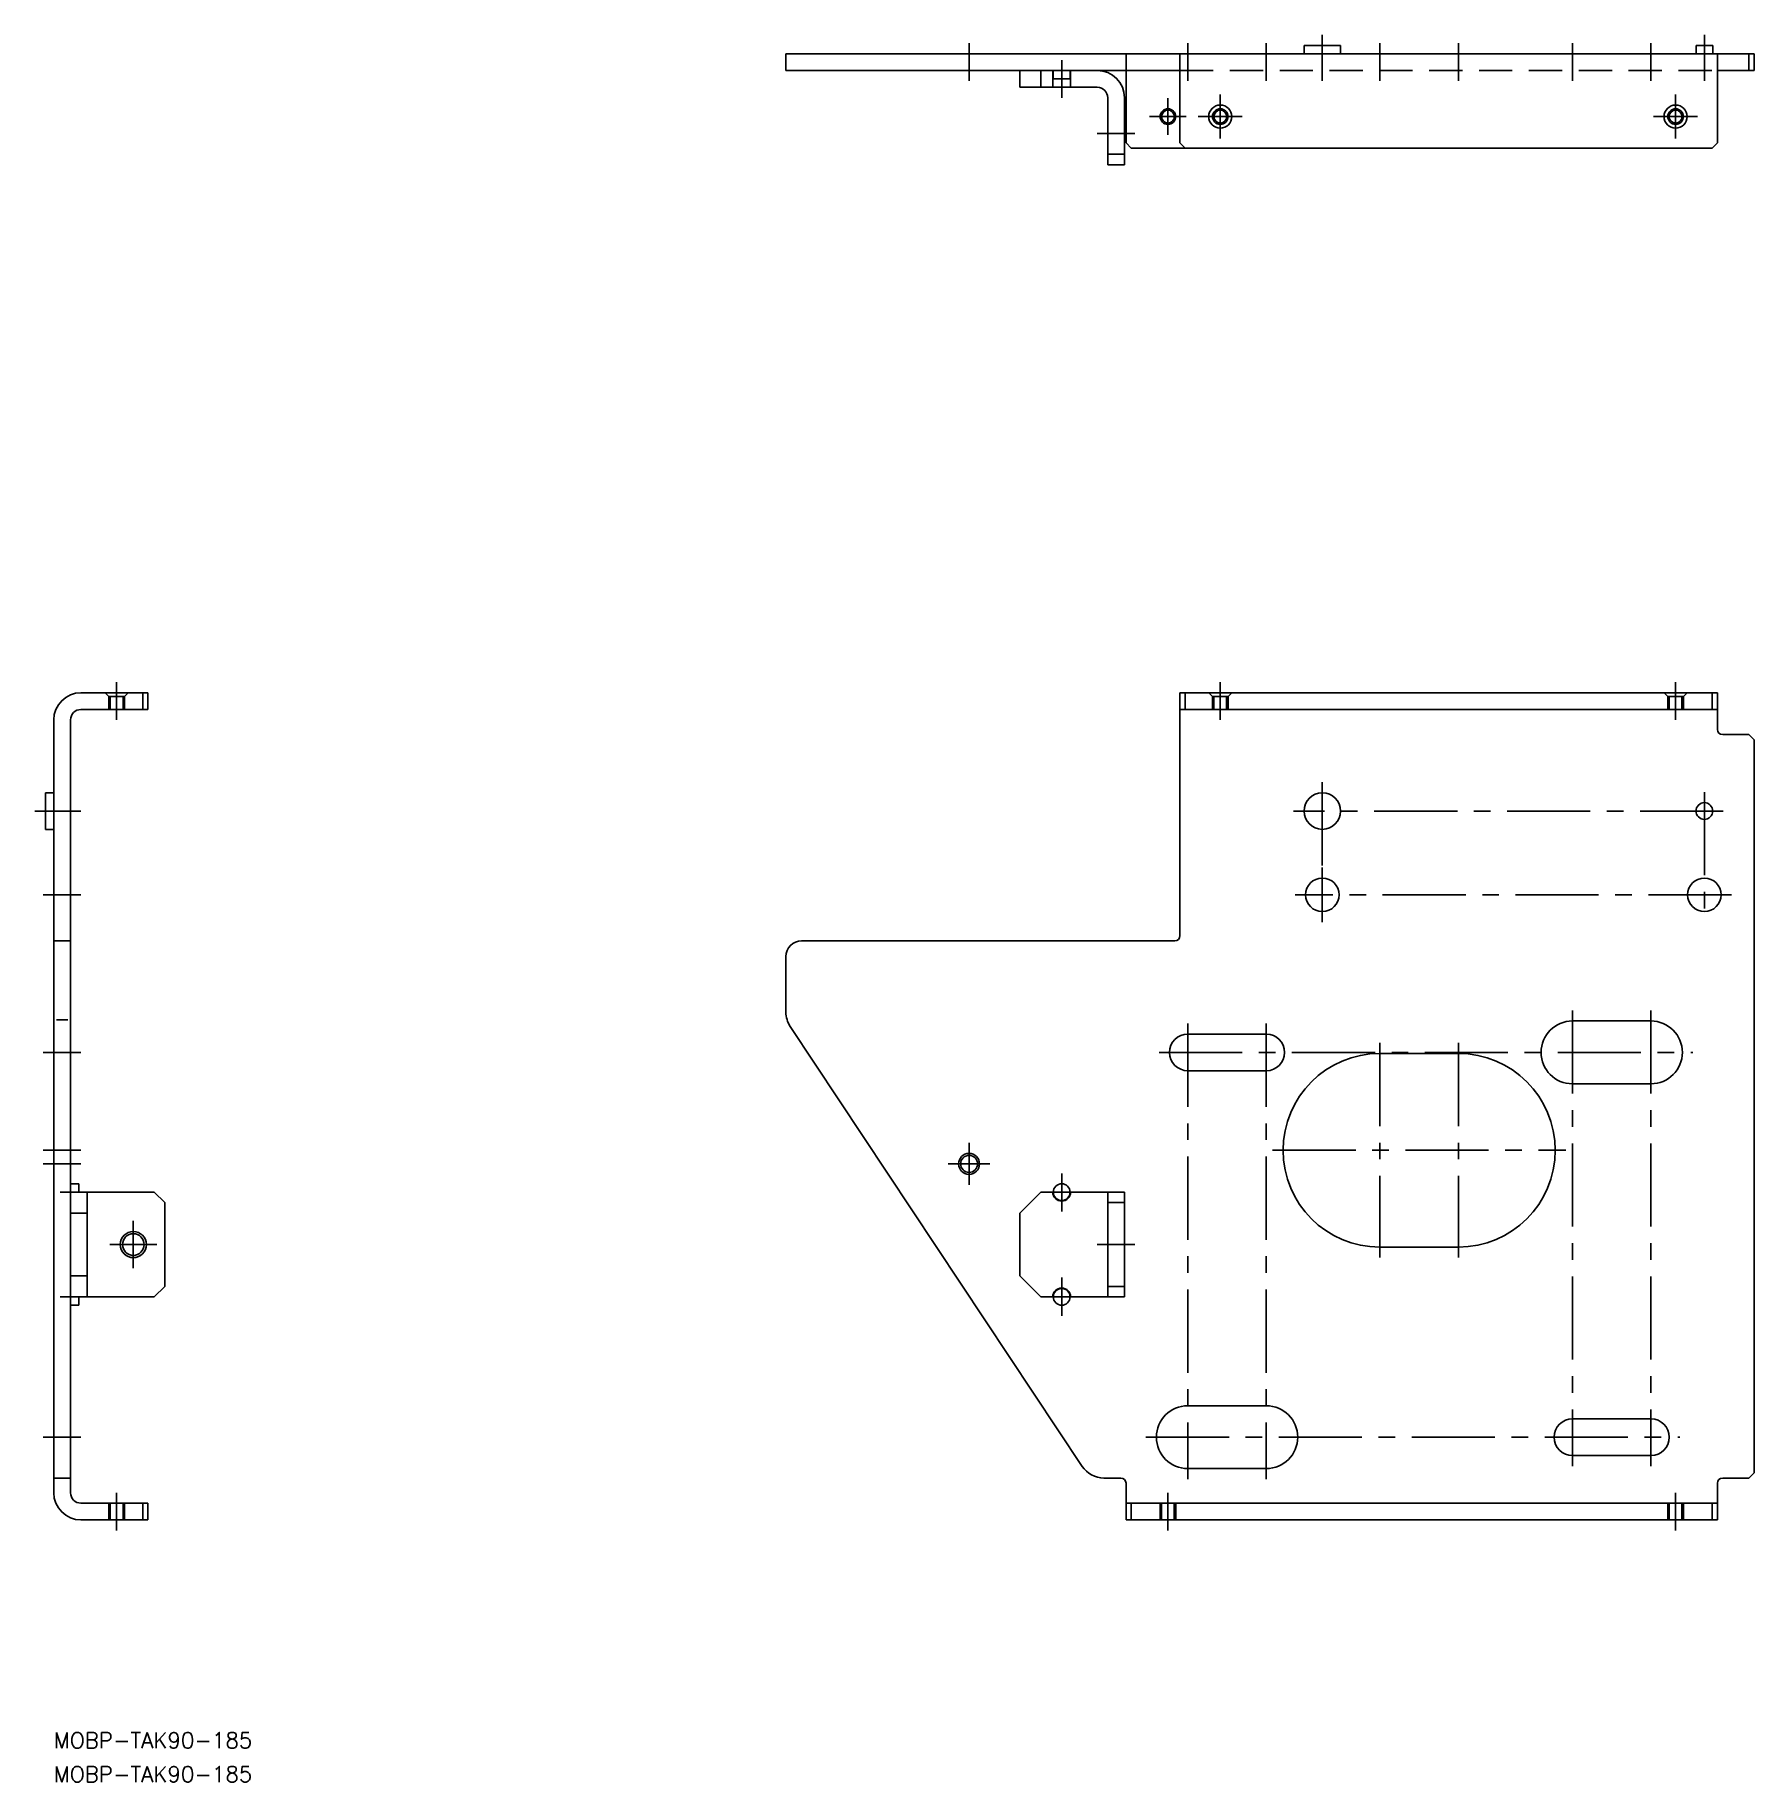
# Model space of a CAD drawing. Extents: x -4 to 325, y -9 to 324.
import ezdxf

# ---------------------------------------------------------------- set-up
doc = ezdxf.new("R2010")
doc.units = 0
doc.header["$LTSCALE"] = 0.5
doc.linetypes.add('CENTER', pattern=[50.8, 31.75, -6.35, 6.35, -6.35])
doc.linetypes.add('DASHED', pattern=[19.05, 12.7, -6.35])
doc.layers.get('0').update_dxf_attribs({"linetype": 'CONTINUOUS'})
doc.layers.add('CENTER', color=1, linetype='CENTER')
doc.styles.get("Standard").update_dxf_attribs({"font": 'txt.shx', "height": 3, "bigfont": 'bigfont.shx'})

# ---------------------------------------------------------------- blocks, each defined once
blk = doc.blocks.new('*U71')
at = {"color": 7, "linetype": 'CONTINUOUS'}
blk.add_text('MOBP-TAK90-185', height=3, dxfattribs=at).set_placement((0, -9.48))
blk = doc.blocks.new('*U72')
at = {"color": 7, "linetype": 'CONTINUOUS'}
blk.add_text('MOBP-TAK90-185', height=3, dxfattribs=at).set_placement((0, -3))

msp = doc.modelspace()

# ---------------------------------------------------------------- linework, layer by layer
at = {"color": 7, "linetype": 'CONTINUOUS'}
for p, q in [((139.89, 320.63), (324.89, 320.63)), ((139.89, 317.43), (139.89, 320.63)), ((215.19, 303.63), (215.19, 320.63)), ((238.89, 320.63), (238.89, 322.23)), ((238.89, 322.23), (245.89, 322.23)), ((245.89, 322.23), (245.89, 320.63)), ((313.79, 320.63), (313.79, 322.23)), ((313.79, 322.23), (316.99, 322.23)), ((316.99, 322.23), (316.99, 320.63)), ((317.89, 303.63), (317.89, 320.63)), ((323.89, 317.43), (323.89, 320.63)), ((324.89, 317.43), (324.89, 320.63)), ((139.89, 317.43), (215.19, 317.43)), ((184.59, 314.23), (184.59, 317.43)), ((188.59, 314.23), (188.59, 317.43)), ((190.89, 314.23), (190.89, 317.43)), ((190.99, 317.43), (190.99, 315.83)), ((194.19, 315.83), (194.19, 317.43)), ((194.29, 314.23), (194.29, 317.43)), ((204.89, 303.63), (204.89, 317.43)), ((317.89, 317.43), (324.89, 317.43)), ((199.39, 314.23), (184.59, 314.23)), ((190.99, 315.83), (194.19, 315.83)), ((201.39, 299.43), (201.39, 312.23)), ((204.59, 312.23), (204.59, 299.43)), ((204.59, 301.43), (201.39, 301.43)), ((204.89, 303.63), (205.89, 302.63)), ((205.89, 302.63), (316.89, 302.63)), ((215.19, 303.63), (216.19, 302.63)), ((316.89, 302.63), (317.89, 303.63)), ((204.59, 299.43), (201.39, 299.43)), ((18, 198.59), (5.2, 198.59)), ((17, 198.59), (17, 195.39)), ((18, 198.59), (18, 195.39)), ((215.19, 198.59), (317.89, 198.59)), ((215.19, 152.19), (215.19, 198.59)), ((216.19, 198.59), (216.19, 195.39)), ((316.89, 195.39), (316.89, 198.59)), ((317.89, 198.59), (317.89, 191.59)), ((18, 195.39), (5.2, 195.39)), ((215.19, 195.39), (317.89, 195.39)), ((0, 193.39), (0, 45.79)), ((3.2, 193.39), (3.2, 45.79)), ((318.89, 190.59), (323.89, 190.59)), ((324.89, 189.59), (323.89, 190.59)), ((324.89, 189.59), (324.89, 49.59)), ((-1.6, 172.48), (-1.6, 179.48)), ((-1.6, 179.48), (0, 179.48)), ((0, 172.48), (-1.6, 172.48)), ((3.2, 151.19), (0, 151.19)), ((142.89, 151.19), (214.19, 151.19)), ((139.89, 137.59), (139.89, 148.19)), ((196.5, 50.82), (140.72, 134.83)), ((290.19, 135.89), (305.19, 135.89)), ((216.69, 133.39), (231.69, 133.39)), ((253.39, 129.69), (268.39, 129.69)), ((216.69, 126.39), (231.69, 126.39)), ((290.19, 123.89), (305.19, 123.89)), ((4.8, 104.79), (3.2, 104.79)), ((4.8, 103.19), (4.8, 104.79)), ((19.2, 103.19), (3.2, 103.19)), ((6.4, 83.19), (6.4, 103.19)), ((19.2, 103.19), (21.2, 101.19)), ((21.2, 85.19), (21.2, 101.19)), ((188.59, 103.19), (184.59, 99.19)), ((188.59, 103.19), (190.89, 103.19)), ((194.29, 103.19), (204.59, 103.19)), ((201.39, 103.19), (201.39, 83.19)), ((204.59, 101.19), (201.39, 101.19)), ((204.59, 103.19), (204.59, 83.19)), ((6.4, 99.19), (3.2, 99.19)), ((184.59, 87.19), (184.59, 99.19)), ((253.39, 92.69), (268.39, 92.69)), ((6.4, 87.19), (3.2, 87.19)), ((188.59, 83.19), (184.59, 87.19)), ((19.2, 83.19), (21.2, 85.19)), ((204.59, 85.19), (201.39, 85.19)), ((3.2, 83.19), (19.2, 83.19)), ((3.2, 81.59), (4.8, 81.59)), ((4.8, 81.59), (4.8, 83.19)), ((190.89, 83.19), (188.59, 83.19)), ((204.59, 83.19), (194.29, 83.19)), ((216.69, 62.39), (231.69, 62.39)), ((290.19, 59.89), (305.19, 59.89)), ((216.69, 50.39), (231.69, 50.39)), ((290.19, 52.89), (305.19, 52.89)), ((3.2, 48.59), (0, 48.59)), ((200.67, 48.59), (203.89, 48.59)), ((204.89, 40.59), (204.89, 47.59)), ((317.89, 40.59), (317.89, 47.59)), ((318.89, 48.59), (323.89, 48.59)), ((323.89, 48.59), (324.89, 49.59)), ((18, 43.79), (5.2, 43.79)), ((17, 43.79), (17, 40.59)), ((18, 43.79), (18, 40.59)), ((204.89, 43.79), (317.89, 43.79)), ((205.89, 40.59), (205.89, 43.79)), ((316.89, 40.59), (316.89, 43.79)), ((18, 40.59), (5.2, 40.59)), ((204.89, 40.59), (317.89, 40.59))]:
    msp.add_line(p, q, dxfattribs=at)
at = {"color": 3, "linetype": 'DASHED'}
for p, q in [((204.89, 320.63), (204.89, 317.43)), ((215.19, 317.43), (317.89, 317.43)), ((9.8, 198.59), (10.5, 197.89)), ((10.5, 197.89), (13.5, 197.89)), ((10.5, 197.89), (10.5, 195.39)), ((10.77, 197.89), (10.77, 195.39)), ((13.23, 197.89), (13.23, 195.39)), ((13.5, 197.89), (14.2, 198.59)), ((13.5, 197.89), (13.5, 195.39)), ((221.39, 197.89), (220.69, 198.59)), ((221.39, 197.89), (221.39, 195.39)), ((224.39, 197.89), (221.39, 197.89)), ((221.66, 197.89), (221.66, 195.39)), ((224.11, 197.89), (224.11, 195.39)), ((225.09, 198.59), (224.39, 197.89)), ((224.39, 197.89), (224.39, 195.39)), ((307.69, 198.59), (308.39, 197.89)), ((308.39, 197.89), (308.39, 195.39)), ((308.39, 197.89), (311.39, 197.89)), ((308.66, 197.89), (308.66, 195.39)), ((311.11, 197.89), (311.11, 195.39)), ((311.39, 197.89), (312.09, 198.59)), ((311.39, 197.89), (311.39, 195.39)), ((10.5, 40.59), (10.5, 43.79)), ((10.77, 40.59), (10.77, 43.79)), ((13.23, 40.59), (13.23, 43.79)), ((13.5, 40.59), (13.5, 43.79)), ((211.39, 40.59), (211.39, 43.79)), ((211.66, 40.59), (211.66, 43.79)), ((214.11, 40.59), (214.11, 43.79)), ((214.39, 40.59), (214.39, 43.79)), ((308.39, 40.59), (308.39, 43.79)), ((308.66, 40.59), (308.66, 43.79)), ((311.11, 40.59), (311.11, 43.79)), ((311.39, 40.59), (311.39, 43.79))]:
    msp.add_line(p, q, dxfattribs=at)
at = {"color": 3, "linetype": 'CONTINUOUS'}
msp.add_line((2.7, 136.09), (0.5, 136.09), dxfattribs=at)
at = {"color": 7, "linetype": 'CONTINUOUS'}
for centre, radius in [((222.89, 308.63), 2.2), ((309.89, 308.63), 2.2), ((212.89, 308.63), 1.23), ((222.89, 308.63), 1.23), ((309.89, 308.63), 1.23), ((242.39, 175.99), 3.5), ((315.39, 175.99), 1.6), ((242.39, 159.99), 3.2), ((315.39, 159.99), 3.2), ((174.89, 108.59), 1.62), ((192.59, 103.19), 1.6), ((15.2, 93.19), 2.07), ((192.59, 83.19), 1.6)]:
    msp.add_circle(centre, radius, dxfattribs=at)
at = {"color": 3, "linetype": 'CONTINUOUS'}
for centre, radius in [((212.89, 308.63), 1.5), ((222.89, 308.63), 1.5), ((309.89, 308.63), 1.5), ((174.89, 108.59), 2), ((15.2, 93.19), 2.5)]:
    msp.add_circle(centre, radius, dxfattribs=at)
at = {"color": 7, "linetype": 'CONTINUOUS'}
for centre, radius, start, end in [((199.39, 312.23), 5.2, 0, 90), ((199.39, 312.23), 2, 0, 90), ((5.2, 193.39), 5.2, 90, 180), ((5.2, 193.39), 2, 90, 180), ((318.89, 191.59), 1, 180, 270), ((142.89, 148.19), 3, 90, 180), ((214.19, 152.19), 1, 270, 0), ((144.89, 137.59), 5, 180, 213.5842), ((290.19, 129.89), 6, 90, 270), ((305.19, 129.89), 6, 270, 90), ((216.69, 129.89), 3.5, 90, 270), ((231.69, 129.89), 3.5, 270, 90), ((253.39, 111.19), 18.5, 90, 270), ((268.39, 111.19), 18.5, 270, 90), ((192.59, 103.19), 1.7, 180, 0), ((192.59, 83.19), 1.7, 0, 180), ((216.69, 56.39), 6, 90, 270), ((231.69, 56.39), 6, 270, 90), ((290.19, 56.39), 3.5, 90, 270), ((305.19, 56.39), 3.5, 270, 90), ((200.67, 53.59), 5, 213.5842, 270), ((203.89, 47.59), 1, 0, 90), ((318.89, 47.59), 1, 90, 180), ((5.2, 45.79), 5.2, 180, 270), ((5.2, 45.79), 2, 180, 270)]:
    msp.add_arc(centre, radius, start, end, dxfattribs=at)
at = {"layer": 'CENTER', "color": 1, "linetype": 'CENTER'}
for p, q in [((242.39, 315.43), (242.39, 324.23)), ((315.39, 315.43), (315.39, 324.23)), ((174.89, 315.43), (174.89, 322.63)), ((216.69, 315.43), (216.69, 322.63)), ((231.69, 315.43), (231.69, 322.63)), ((253.39, 315.43), (253.39, 322.63)), ((268.39, 315.43), (268.39, 322.63)), ((290.19, 315.43), (290.19, 322.63)), ((305.19, 315.43), (305.19, 322.63)), ((192.59, 312.23), (192.59, 319.43)), ((212.89, 312.13), (212.89, 305.13)), ((222.89, 312.83), (222.89, 304.43)), ((309.89, 312.83), (309.89, 304.43)), ((209.39, 308.63), (216.39, 308.63)), ((218.69, 308.63), (227.09, 308.63)), ((305.69, 308.63), (314.09, 308.63)), ((206.59, 305.43), (199.39, 305.43)), ((12, 200.59), (12, 193.39)), ((222.89, 200.59), (222.89, 193.39)), ((309.89, 200.59), (309.89, 193.39)), ((242.39, 181.49), (242.39, 154.79)), ((315.39, 179.59), (315.39, 154.79)), ((-3.6, 175.99), (5.2, 175.99)), ((318.99, 175.99), (236.89, 175.99)), ((242.39, 165.19), (242.39, 154.79)), ((-2, 159.99), (5.2, 159.99)), ((320.59, 159.99), (237.19, 159.99)), ((290.19, 137.89), (290.19, 50.89)), ((305.19, 137.89), (305.19, 50.89)), ((216.69, 135.39), (216.69, 48.39)), ((231.69, 135.39), (231.69, 48.39)), ((253.39, 131.69), (253.39, 90.69)), ((268.39, 131.69), (268.39, 90.69)), ((-2, 129.89), (5.2, 129.89)), ((211.19, 129.89), (313.19, 129.89)), ((-2, 111.19), (5.2, 111.19)), ((174.89, 112.59), (174.89, 104.59)), ((232.89, 111.19), (288.89, 111.19)), ((-2, 108.59), (5.2, 108.59)), ((178.89, 108.59), (170.89, 108.59)), ((192.59, 99.49), (192.59, 106.79)), ((1.2, 103.19), (8.4, 103.19)), ((188.89, 103.19), (196.29, 103.19)), ((15.2, 97.69), (15.2, 88.69)), ((10.7, 93.19), (19.7, 93.19)), ((206.59, 93.19), (199.39, 93.19)), ((192.59, 79.59), (192.59, 86.89)), ((1.2, 83.19), (8.4, 83.19)), ((188.89, 83.19), (196.29, 83.19)), ((-2, 56.39), (5.2, 56.39)), ((208.69, 56.39), (310.69, 56.39)), ((12, 38.59), (12, 45.79)), ((212.89, 38.59), (212.89, 45.79)), ((309.89, 38.59), (309.89, 45.79))]:
    msp.add_line(p, q, dxfattribs=at)

# ---------------------------------------------------------------- block references
at = {"color": 7, "linetype": 'CONTINUOUS'}
for name in ['*U72', '*U71']:
    msp.add_blockref(name, (0, 0), dxfattribs=at)

doc.saveas('drawing.dxf')
